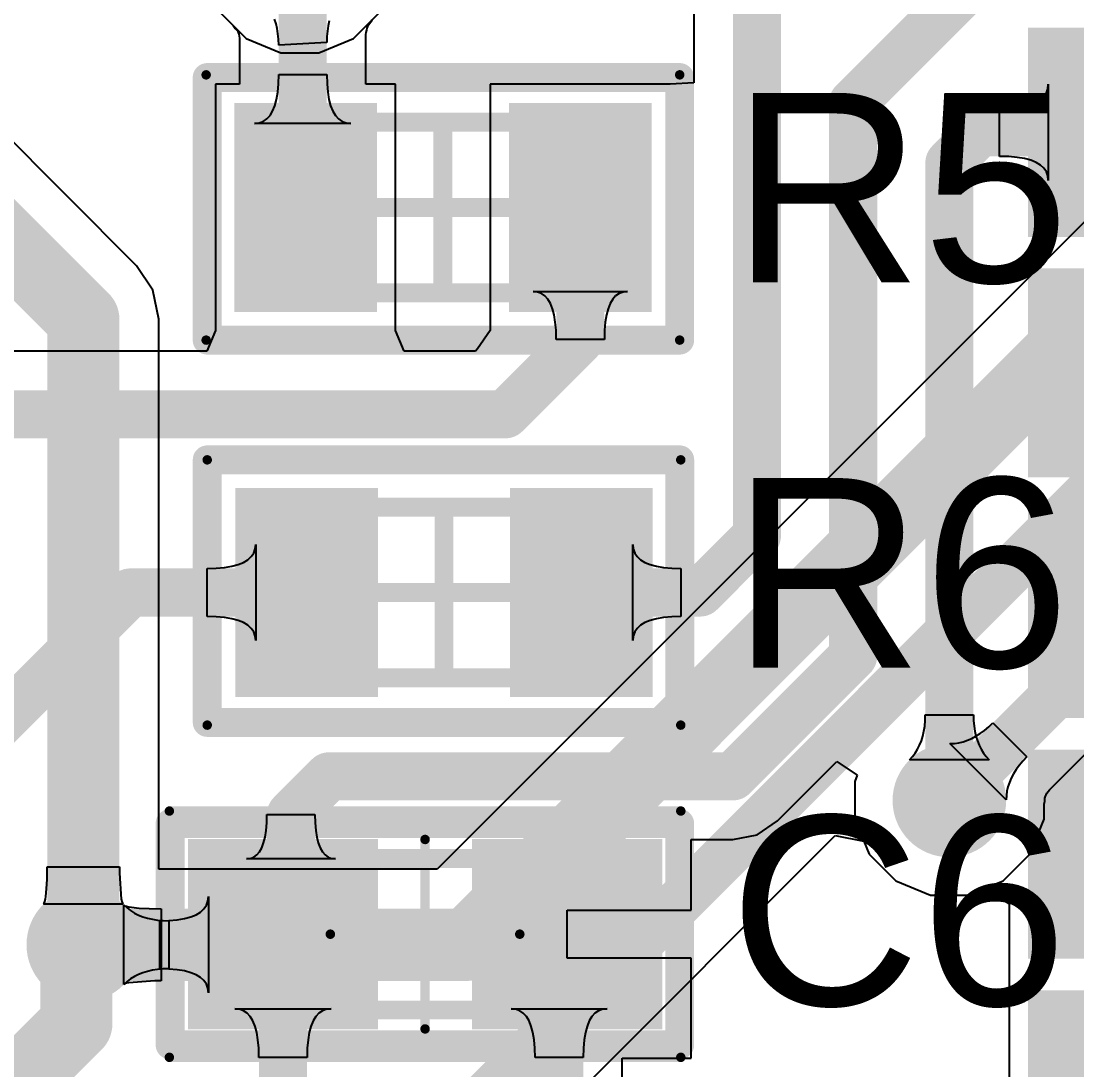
# Model space of a CAD drawing. Header units: inches. Extents: x 1.37 to 4.6, y 1.74 to 5.29.
# Drawn here: x 2.5721 to 2.7915, y 4.694 to 4.9119 of the extents above; entities that cross this region are included whole.
import ezdxf

# ---------------------------------------------------------------- set-up
doc = ezdxf.new("R2010")
doc.units = ezdxf.units.IN
doc.header["$MEASUREMENT"] = 0
for name, color, linetype in [('BottomLayer', 5, 'Continuous'), ('Mechanical13', 56, 'Continuous'), ('Mechanical15', 56, 'Continuous'), ('TopLayer', 1, 'Continuous'), ('TopOverlay', 2, 'Continuous'), ('TopPaste', 8, 'Continuous'), ('TopSolder', 216, 'Continuous'), ('ViaHoleLayer', 16, 'Continuous')]:
    doc.layers.add(name, color=color, linetype=linetype)
doc.styles.add('Arial', font='', dxfattribs={"height": 0.2})
doc.styles.get('Arial').set_extended_font_data('Arial')

# ---------------------------------------------------------------- blocks, each defined once
blk = doc.blocks.new('ESP32_WROOM_26')
at = {"layer": 'TopLayer'}
for points in [[(0.02953, 0.59134), (-0.02953, 0.59134), (-0.02953, 0.62677), (0.02953, 0.62677)], [(0.02953, 0.54134), (-0.02953, 0.54134), (-0.02953, 0.57677), (0.02953, 0.57677)], [(0.02953, 0.49134), (-0.02953, 0.49134), (-0.02953, 0.52677), (0.02953, 0.52677)], [(0.02953, 0.44134), (-0.02953, 0.44134), (-0.02953, 0.47677), (0.02953, 0.47677)], [(0.02953, 0.39134), (-0.02953, 0.39134), (-0.02953, 0.42677), (0.02953, 0.42677)]]:
    blk.add_hatch(color=1, dxfattribs=at).paths.add_polyline_path(points)
at = {"layer": 'TopPaste'}
for points in [[(0.02953, 0.59134), (-0.02953, 0.59134), (-0.02953, 0.62677), (0.02953, 0.62677)], [(0.02953, 0.54134), (-0.02953, 0.54134), (-0.02953, 0.57677), (0.02953, 0.57677)], [(0.02953, 0.49134), (-0.02953, 0.49134), (-0.02953, 0.52677), (0.02953, 0.52677)], [(0.02953, 0.44134), (-0.02953, 0.44134), (-0.02953, 0.47677), (0.02953, 0.47677)], [(0.02953, 0.39134), (-0.02953, 0.39134), (-0.02953, 0.42677), (0.02953, 0.42677)]]:
    blk.add_hatch(color=8, dxfattribs=at).paths.add_polyline_path(points)
at = {"layer": 'TopSolder'}
for points in [[(0.03353, 0.58734), (-0.03353, 0.58734), (-0.03353, 0.63077), (0.03353, 0.63077)], [(0.03353, 0.53734), (-0.03353, 0.53734), (-0.03353, 0.58077), (0.03353, 0.58077)], [(0.03353, 0.48734), (-0.03353, 0.48734), (-0.03353, 0.53077), (0.03353, 0.53077)], [(0.03353, 0.43734), (-0.03353, 0.43734), (-0.03353, 0.48077), (0.03353, 0.48077)], [(0.03353, 0.38734), (-0.03353, 0.38734), (-0.03353, 0.43077), (0.03353, 0.43077)]]:
    blk.add_hatch(color=216, dxfattribs=at).paths.add_polyline_path(points)
blk = doc.blocks.new('_________0603_112')
at = {"layer": 'TopLayer'}
for points in [[(-0.03937, -0.01772), (-0.03937, 0.01772), (-0.01772, 0.01772), (-0.01772, -0.01772)], [(0.01772, -0.01772), (0.01772, 0.01772), (0.03937, 0.01772), (0.03937, -0.01772)]]:
    blk.add_hatch(color=1, dxfattribs=at).paths.add_polyline_path(points)
at = {"layer": 'TopPaste'}
for points in [[(-0.03937, -0.01772), (-0.03937, 0.01772), (-0.01772, 0.01772), (-0.01772, -0.01772)], [(0.01772, -0.01772), (0.01772, 0.01772), (0.03937, 0.01772), (0.03937, -0.01772)]]:
    blk.add_hatch(color=8, dxfattribs=at).paths.add_polyline_path(points)
at = {"layer": 'TopSolder'}
for points in [[(-0.04337, -0.02172), (-0.04337, 0.02172), (-0.01372, 0.02172), (-0.01372, -0.02172)], [(0.01372, -0.02172), (0.01372, 0.02172), (0.04337, 0.02172), (0.04337, -0.02172)]]:
    blk.add_hatch(color=216, dxfattribs=at).paths.add_polyline_path(points)
at = {"layer": 'Mechanical13', "const_width": 0.00394}
for points in [[(-0.0315, 0.01772), (0.0315, 0.01772)], [(-0.0315, -0.01772), (-0.0315, 0.01772)], [(0.0315, -0.01772), (0.0315, 0.01772)], [(-0.0315, -0.01772), (0.0315, -0.01772)]]:
    blk.add_lwpolyline(points, dxfattribs=at)
at = {"layer": 'Mechanical13', "const_width": 0.00197}
for points in [[(-0.03248, 0.01772, 1), (-0.03051, 0.01772, 1)], [(-0.03248, 0.01772, 1), (-0.03051, 0.01772, 1)], [(0.03051, 0.01772, 1), (0.03248, 0.01772, 1)], [(0.03051, 0.01772, 1), (0.03248, 0.01772, 1)], [(-0.03248, -0.01772, 1), (-0.03051, -0.01772, 1)], [(-0.03248, -0.01772, 1), (-0.03051, -0.01772, 1)], [(0.03051, -0.01772, 1), (0.03248, -0.01772, 1)], [(0.03051, -0.01772, 1), (0.03248, -0.01772, 1)]]:
    blk.add_lwpolyline(points, format="xyb", close=True, dxfattribs=at)
at = {"layer": 'Mechanical15'}
for points, const_width in [([(-0.04921, 0.02756), (0.04921, 0.02756)], 0.00197), ([(-0.04921, -0.02756), (-0.04921, 0.02756)], 0.00197), ([(0.04921, -0.02756), (0.04921, 0.02756)], 0.00197), ([(0, -0.01772), (0, 0.01772)], 0.00394), ([(-0.01772, 0), (0.01772, 0)], 0.00394), ([(-0.04921, -0.02756), (0.04921, -0.02756)], 0.00197)]:
    blk.add_lwpolyline(points, dxfattribs=dict(at, const_width=const_width))
for points, const_width in [([(-0.0497, 0.02756, 1), (-0.04872, 0.02756, 1)], 0.000984), ([(-0.0497, 0.02756, 1), (-0.04872, 0.02756, 1)], 0.000984), ([(0.04872, 0.02756, 1), (0.0497, 0.02756, 1)], 0.000984), ([(0.04872, 0.02756, 1), (0.0497, 0.02756, 1)], 0.000984), ([(-0.00098, 0.01772, 1), (0.00098, 0.01772, 1)], 0.00197), ([(-0.0187, 0, 1), (-0.01673, 0, 1)], 0.00197), ([(0.01673, 0, 1), (0.0187, 0, 1)], 0.00197), ([(-0.00098, -0.01772, 1), (0.00098, -0.01772, 1)], 0.00197), ([(-0.0497, -0.02756, 1), (-0.04872, -0.02756, 1)], 0.000984), ([(-0.0497, -0.02756, 1), (-0.04872, -0.02756, 1)], 0.000984), ([(0.04872, -0.02756, 1), (0.0497, -0.02756, 1)], 0.000984), ([(0.04872, -0.02756, 1), (0.0497, -0.02756, 1)], 0.000984)]:
    blk.add_lwpolyline(points, format="xyb", close=True, dxfattribs=dict(at, const_width=const_width))
at = {"layer": 'TopOverlay', "const_width": 0.006}
for points in [[(-0.04921, 0.02756), (0.049, 0.02756)], [(-0.04921, -0.027), (-0.04921, 0.02756)], [(0.049, -0.027), (0.049, 0.02756)], [(-0.04921, -0.027), (0.049, -0.027)]]:
    blk.add_lwpolyline(points, dxfattribs=at)
at = {"layer": 'TopOverlay', "const_width": 0.003}
for points in [[(-0.05071, 0.02756, 1), (-0.04771, 0.02756, 1)], [(-0.05071, 0.02756, 1), (-0.04771, 0.02756, 1)], [(0.0475, 0.02756, 1), (0.0505, 0.02756, 1)], [(0.0475, 0.02756, 1), (0.0505, 0.02756, 1)], [(-0.05071, -0.027, 1), (-0.04771, -0.027, 1)], [(-0.05071, -0.027, 1), (-0.04771, -0.027, 1)], [(0.0475, -0.027, 1), (0.0505, -0.027, 1)], [(0.0475, -0.027, 1), (0.0505, -0.027, 1)]]:
    blk.add_lwpolyline(points, format="xyb", close=True, dxfattribs=at)
blk = doc.blocks.new('_________0603_113')
at = {"layer": 'TopLayer'}
for points in [[(-0.03937, -0.01772), (-0.03937, 0.01772), (-0.01772, 0.01772), (-0.01772, -0.01772)], [(0.01772, -0.01772), (0.01772, 0.01772), (0.03937, 0.01772), (0.03937, -0.01772)]]:
    blk.add_hatch(color=1, dxfattribs=at).paths.add_polyline_path(points)
at = {"layer": 'TopPaste'}
for points in [[(-0.03937, -0.01772), (-0.03937, 0.01772), (-0.01772, 0.01772), (-0.01772, -0.01772)], [(0.01772, -0.01772), (0.01772, 0.01772), (0.03937, 0.01772), (0.03937, -0.01772)]]:
    blk.add_hatch(color=8, dxfattribs=at).paths.add_polyline_path(points)
at = {"layer": 'TopSolder'}
for points in [[(-0.04337, -0.02172), (-0.04337, 0.02172), (-0.01372, 0.02172), (-0.01372, -0.02172)], [(0.01372, -0.02172), (0.01372, 0.02172), (0.04337, 0.02172), (0.04337, -0.02172)]]:
    blk.add_hatch(color=216, dxfattribs=at).paths.add_polyline_path(points)
at = {"layer": 'Mechanical13', "const_width": 0.00394}
for points in [[(0.0315, 0.01772), (-0.0315, 0.01772)], [(-0.0315, 0.01772), (-0.0315, -0.01772)], [(0.0315, 0.01772), (0.0315, -0.01772)], [(0.0315, -0.01772), (-0.0315, -0.01772)]]:
    blk.add_lwpolyline(points, dxfattribs=at)
at = {"layer": 'Mechanical13', "const_width": 0.00197}
for points in [[(-0.03248, 0.01772, 1), (-0.03051, 0.01772, 1)], [(-0.03248, 0.01772, 1), (-0.03051, 0.01772, 1)], [(0.03051, 0.01772, 1), (0.03248, 0.01772, 1)], [(0.03051, 0.01772, 1), (0.03248, 0.01772, 1)], [(-0.03248, -0.01772, 1), (-0.03051, -0.01772, 1)], [(-0.03248, -0.01772, 1), (-0.03051, -0.01772, 1)], [(0.03051, -0.01772, 1), (0.03248, -0.01772, 1)], [(0.03051, -0.01772, 1), (0.03248, -0.01772, 1)]]:
    blk.add_lwpolyline(points, format="xyb", close=True, dxfattribs=at)
at = {"layer": 'Mechanical15'}
for points, const_width in [([(0.04921, 0.02756), (-0.04921, 0.02756)], 0.00197), ([(-0.04921, 0.02756), (-0.04921, -0.02756)], 0.00197), ([(0.04921, 0.02756), (0.04921, -0.02756)], 0.00197), ([(0, 0.01772), (0, -0.01772)], 0.00394), ([(0.01772, 0), (-0.01772, 0)], 0.00394), ([(0.04921, -0.02756), (-0.04921, -0.02756)], 0.00197)]:
    blk.add_lwpolyline(points, dxfattribs=dict(at, const_width=const_width))
for points, const_width in [([(-0.0497, 0.02756, 1), (-0.04872, 0.02756, 1)], 0.000984), ([(-0.0497, 0.02756, 1), (-0.04872, 0.02756, 1)], 0.000984), ([(0.04872, 0.02756, 1), (0.0497, 0.02756, 1)], 0.000984), ([(0.04872, 0.02756, 1), (0.0497, 0.02756, 1)], 0.000984), ([(-0.00098, 0.01772, 1), (0.00098, 0.01772, 1)], 0.00197), ([(-0.0187, 0, 1), (-0.01673, 0, 1)], 0.00197), ([(0.01673, 0, 1), (0.0187, 0, 1)], 0.00197), ([(-0.00098, -0.01772, 1), (0.00098, -0.01772, 1)], 0.00197), ([(-0.0497, -0.02756, 1), (-0.04872, -0.02756, 1)], 0.000984), ([(-0.0497, -0.02756, 1), (-0.04872, -0.02756, 1)], 0.000984), ([(0.04872, -0.02756, 1), (0.0497, -0.02756, 1)], 0.000984), ([(0.04872, -0.02756, 1), (0.0497, -0.02756, 1)], 0.000984)]:
    blk.add_lwpolyline(points, format="xyb", close=True, dxfattribs=dict(at, const_width=const_width))
at = {"layer": 'TopOverlay', "const_width": 0.006}
for points in [[(0.049, 0.02756), (-0.04921, 0.02756)], [(-0.04921, 0.02756), (-0.04921, -0.027)], [(0.049, 0.02756), (0.049, -0.027)], [(0.049, -0.027), (-0.04921, -0.027)]]:
    blk.add_lwpolyline(points, dxfattribs=at)
at = {"layer": 'TopOverlay', "const_width": 0.003}
for points in [[(-0.05071, 0.02756, 1), (-0.04771, 0.02756, 1)], [(-0.05071, 0.02756, 1), (-0.04771, 0.02756, 1)], [(0.0475, 0.02756, 1), (0.0505, 0.02756, 1)], [(0.0475, 0.02756, 1), (0.0505, 0.02756, 1)], [(-0.05071, -0.027, 1), (-0.04771, -0.027, 1)], [(-0.05071, -0.027, 1), (-0.04771, -0.027, 1)], [(0.0475, -0.027, 1), (0.0505, -0.027, 1)], [(0.0475, -0.027, 1), (0.0505, -0.027, 1)]]:
    blk.add_lwpolyline(points, format="xyb", close=True, dxfattribs=at)
blk = doc.blocks.new('CAP_0603_182')
at = {"layer": 'TopLayer'}
for points in [[(-0.04728, 0.01875), (-0.01578, 0.01875), (-0.01578, -0.01275), (-0.04728, -0.01275)], [(0.01178, 0.01875), (0.04328, 0.01875), (0.04328, -0.01275), (0.01178, -0.01275)]]:
    blk.add_hatch(color=1, dxfattribs=at).paths.add_polyline_path(points)
at = {"layer": 'TopPaste'}
for points in [[(-0.04728, 0.01875), (-0.01578, 0.01875), (-0.01578, -0.01275), (-0.04728, -0.01275)], [(0.01178, 0.01875), (0.04328, 0.01875), (0.04328, -0.01275), (0.01178, -0.01275)]]:
    blk.add_hatch(color=8, dxfattribs=at).paths.add_polyline_path(points)
at = {"layer": 'TopSolder'}
for points in [[(-0.05128, 0.02275), (-0.01178, 0.02275), (-0.01178, -0.01675), (-0.05128, -0.01675)], [(0.00778, 0.02275), (0.04728, 0.02275), (0.04728, -0.01675), (0.00778, -0.01675)]]:
    blk.add_hatch(color=216, dxfattribs=at).paths.add_polyline_path(points)
at = {"layer": 'Mechanical13', "const_width": 0.00394}
for points in [[(-0.0335, 0.01875), (-0.0335, -0.01275)], [(0.0295, 0.01875), (-0.0335, 0.01875)], [(0.0295, 0.01875), (0.0295, -0.01275)], [(0.0295, -0.01275), (-0.0335, -0.01275)]]:
    blk.add_lwpolyline(points, dxfattribs=at)
at = {"layer": 'Mechanical13', "const_width": 0.00197}
for points in [[(-0.03448, 0.01875, 1), (-0.03251, 0.01875, 1)], [(-0.03448, 0.01875, 1), (-0.03251, 0.01875, 1)], [(0.02851, 0.01875, 1), (0.03048, 0.01875, 1)], [(0.02851, 0.01875, 1), (0.03048, 0.01875, 1)], [(-0.03448, -0.01275, 1), (-0.03251, -0.01275, 1)], [(-0.03448, -0.01275, 1), (-0.03251, -0.01275, 1)], [(0.02851, -0.01275, 1), (0.03048, -0.01275, 1)], [(0.02851, -0.01275, 1), (0.03048, -0.01275, 1)]]:
    blk.add_lwpolyline(points, format="xyb", close=True, dxfattribs=at)
at = {"layer": 'Mechanical15', "const_width": 0.00197}
for points in [[(-0.05515, 0.02859), (-0.05515, -0.02259)], [(0.05115, 0.02859), (-0.05515, 0.02859)], [(0.05115, 0.02859), (0.05115, -0.02259)], [(-0.002, 0.02269), (-0.002, -0.01668)], [(0.01768, 0.003), (-0.02168, 0.003)], [(0.05115, -0.02259), (-0.05515, -0.02259)]]:
    blk.add_lwpolyline(points, dxfattribs=at)
at = {"layer": 'Mechanical15', "const_width": 0.000984}
for points in [[(-0.05564, 0.02859, 1), (-0.05466, 0.02859, 1)], [(-0.05564, 0.02859, 1), (-0.05466, 0.02859, 1)], [(0.05066, 0.02859, 1), (0.05164, 0.02859, 1)], [(0.05066, 0.02859, 1), (0.05164, 0.02859, 1)], [(-0.00249, 0.02269, 1), (-0.00151, 0.02269, 1)], [(-0.02218, 0.003, 1), (-0.02119, 0.003, 1)], [(0.01719, 0.003, 1), (0.01818, 0.003, 1)], [(-0.00249, -0.01668, 1), (-0.00151, -0.01668, 1)], [(-0.05564, -0.02259, 1), (-0.05466, -0.02259, 1)], [(-0.05564, -0.02259, 1), (-0.05466, -0.02259, 1)], [(0.05066, -0.02259, 1), (0.05164, -0.02259, 1)], [(0.05066, -0.02259, 1), (0.05164, -0.02259, 1)]]:
    blk.add_lwpolyline(points, format="xyb", close=True, dxfattribs=at)
at = {"layer": 'TopOverlay', "const_width": 0.006}
for points in [[(-0.05492, 0.026), (-0.05492, -0.02)], [(-0.048, 0.026), (-0.05492, 0.026)], [(0.051, 0.026), (-0.048, 0.026)], [(0.051, 0.026), (0.051, -0.02)], [(0.051, -0.02), (-0.05492, -0.02)]]:
    blk.add_lwpolyline(points, dxfattribs=at)
at = {"layer": 'TopOverlay', "const_width": 0.003}
for points in [[(-0.05642, 0.026, 1), (-0.05342, 0.026, 1)], [(-0.05642, 0.026, 1), (-0.05342, 0.026, 1)], [(-0.0495, 0.026, 1), (-0.0465, 0.026, 1)], [(-0.0495, 0.026, 1), (-0.0465, 0.026, 1)], [(0.0495, 0.026, 1), (0.0525, 0.026, 1)], [(0.0495, 0.026, 1), (0.0525, 0.026, 1)], [(-0.05642, -0.02, 1), (-0.05342, -0.02, 1)], [(-0.05642, -0.02, 1), (-0.05342, -0.02, 1)], [(0.0495, -0.02, 1), (0.0525, -0.02, 1)], [(0.0495, -0.02, 1), (0.0525, -0.02, 1)]]:
    blk.add_lwpolyline(points, format="xyb", close=True, dxfattribs=at)

msp = doc.modelspace()

# ---------------------------------------------------------------- hatches: boundary and pattern name
at = {"layer": 'BottomLayer'}
h = msp.add_hatch(color=5, dxfattribs=at)
edge = h.paths.add_edge_path()
edge.add_arc((2.765, 4.75), 0.01181, 0, 360)
h = msp.add_hatch(color=5, dxfattribs=at)
edge = h.paths.add_edge_path()
edge.add_arc((2.585, 4.72), 0.01181, 0, 360)
at = {"layer": 'TopLayer'}
h = msp.add_hatch(color=1, dxfattribs=at)
edge = h.paths.add_edge_path()
edge.add_arc((2.765, 4.75), 0.01181, 0, 360)
h = msp.add_hatch(color=1, dxfattribs=at)
edge = h.paths.add_edge_path()
edge.add_arc((2.585, 4.72), 0.01181, 0, 360)
at = {"layer": 'ViaHoleLayer'}
h = msp.add_hatch(color=16, dxfattribs=at)
edge = h.paths.add_edge_path()
edge.add_arc((2.765, 4.75), 0.00591, 0, 360)
h = msp.add_hatch(color=16, dxfattribs=at)
edge = h.paths.add_edge_path()
edge.add_arc((2.585, 4.72), 0.00591, 0, 360)

# ---------------------------------------------------------------- linework, layer by layer
at = {"layer": 'BottomLayer'}
for p, q in [((2.59608, 4.86108), (2.48608, 4.97108)), ((2.85665, 4.93382), (2.65851, 4.73568)), ((2.61331, 4.91385), (2.61885, 4.90831)), ((2.64115, 4.90831), (2.64669, 4.91385)), ((2.78578, 4.75222), (2.94544, 4.91187)), ((2.61885, 4.90831), (2.62608, 4.90531)), ((2.63392, 4.90531), (2.64115, 4.90831)), ((2.62608, 4.90531), (2.63392, 4.90531)), ((2.59948, 4.856), (2.59608, 4.86108)), ((2.60068, 4.85), (2.59948, 4.856)), ((2.60068, 4.73568), (2.60068, 4.85)), ((2.77317, 4.76529), (2.77404, 4.76611)), ((2.77404, 4.76611), (2.78111, 4.75904)), ((2.77053, 4.76334), (2.77141, 4.7639)), ((2.77141, 4.7639), (2.77229, 4.76455)), ((2.77229, 4.76455), (2.77317, 4.76529)), ((2.76512, 4.76181), (2.76603, 4.76185)), ((2.77681, 4.75012), (2.76512, 4.76181)), ((2.76603, 4.76185), (2.76694, 4.76197)), ((2.76694, 4.76197), (2.76784, 4.76218)), ((2.76784, 4.76218), (2.76874, 4.76248)), ((2.76874, 4.76248), (2.76964, 4.76286)), ((2.76964, 4.76286), (2.77053, 4.76334)), ((2.77955, 4.75729), (2.7789, 4.75641)), ((2.78029, 4.75817), (2.77955, 4.75729)), ((2.78111, 4.75904), (2.78029, 4.75817)), ((2.77834, 4.75553), (2.77786, 4.75464)), ((2.7789, 4.75641), (2.77834, 4.75553)), ((2.77718, 4.75284), (2.77697, 4.75194)), ((2.77748, 4.75374), (2.77718, 4.75284)), ((2.77786, 4.75464), (2.77748, 4.75374)), ((2.77685, 4.75103), (2.77681, 4.75012)), ((2.77697, 4.75194), (2.77685, 4.75103)), ((2.78487, 4.75049), (2.78491, 4.75066)), ((2.78491, 4.75066), (2.78499, 4.75088)), ((2.78499, 4.75088), (2.7851, 4.75115)), ((2.7851, 4.75115), (2.78528, 4.75148)), ((2.78528, 4.75148), (2.78553, 4.75187)), ((2.78553, 4.75187), (2.78578, 4.75222)), ((2.78469, 4.74919), (2.78483, 4.74981)), ((2.78469, 4.74608), (2.78469, 4.74919)), ((2.78483, 4.74981), (2.78485, 4.75034)), ((2.78485, 4.75034), (2.78487, 4.75049)), ((2.78169, 4.73885), (2.78469, 4.74608)), ((2.63818, 4.63962), (2.74129, 4.74273)), ((2.74129, 4.74273), (2.74719, 4.74156)), ((2.74719, 4.74156), (2.74831, 4.73885)), ((2.74831, 4.73885), (2.75385, 4.73331)), ((2.77615, 4.73331), (2.78169, 4.73885)), ((2.57747, 4.73365), (2.5775, 4.73621)), ((2.5775, 4.73621), (2.5925, 4.73621)), ((2.5925, 4.73621), (2.59251, 4.73487)), ((2.65851, 4.73568), (2.60068, 4.73568)), ((2.57738, 4.7316), (2.57747, 4.73365)), ((2.59251, 4.73487), (2.59288, 4.72945)), ((2.75385, 4.73331), (2.76108, 4.73032)), ((2.76892, 4.73032), (2.77615, 4.73331)), ((2.57722, 4.73004), (2.57738, 4.7316)), ((2.57688, 4.72865), (2.57701, 4.72899)), ((2.57701, 4.72899), (2.57712, 4.72945)), ((2.57712, 4.72945), (2.57722, 4.73004)), ((2.59288, 4.72945), (2.59299, 4.72899)), ((2.59299, 4.72899), (2.59312, 4.72865)), ((2.76108, 4.73032), (2.76892, 4.73032)), ((2.57673, 4.72843), (2.57688, 4.72865)), ((2.59327, 4.72843), (2.57673, 4.72843)), ((2.59312, 4.72865), (2.59327, 4.72843)), ((2.59343, 4.71173), (2.59343, 4.72827)), ((2.59343, 4.72827), (2.59365, 4.72812)), ((2.59365, 4.72812), (2.59399, 4.72799)), ((2.59399, 4.72799), (2.59445, 4.72788)), ((2.59445, 4.72788), (2.59504, 4.72778)), ((2.59504, 4.72778), (2.5966, 4.72762)), ((2.5966, 4.72762), (2.59865, 4.72753)), ((2.59865, 4.72753), (2.60121, 4.7275)), ((2.60121, 4.7275), (2.60121, 4.7125)), ((2.59365, 4.71188), (2.59343, 4.71173)), ((2.59399, 4.71201), (2.59365, 4.71188)), ((2.59445, 4.71212), (2.59399, 4.71201)), ((2.59987, 4.71249), (2.59445, 4.71212)), ((2.60121, 4.7125), (2.59987, 4.71249))]:
    msp.add_line(p, q, dxfattribs=at)
for points, const_width in [([(2.665, 4.72), (2.93, 4.985)], 0.015), ([(2.475, 4.96), (2.585, 4.85)], 0.015), ([(2.58337, 4.60337), (2.935, 4.955)], 0.01), ([(2.765, 4.75), (2.94, 4.925)], 0.01), ([(2.585, 4.72), (2.585, 4.85)], 0.015), ([(2.58354, 4.71854), (2.585, 4.72)], 0.015), ([(2.585, 4.72), (2.665, 4.72)], 0.015), ([(2.58354, 4.70354), (2.58354, 4.71854)], 0.015), ([(2.52537, 4.64537), (2.58354, 4.70354)], 0.015)]:
    msp.add_lwpolyline(points, dxfattribs=dict(at, const_width=const_width))
for points, const_width in [([(2.58125, 4.85, 1), (2.58875, 4.85, 1)], 0.0075), ([(2.58125, 4.85, 1), (2.58875, 4.85, 1)], 0.0075), ([(2.7625, 4.75, 1), (2.7675, 4.75, 1)], 0.005), ([(2.58125, 4.72, 1), (2.58875, 4.72, 1)], 0.0075), ([(2.58125, 4.72, 1), (2.58875, 4.72, 1)], 0.0075), ([(2.58125, 4.72, 1), (2.58875, 4.72, 1)], 0.0075), ([(2.66125, 4.72, 1), (2.66875, 4.72, 1)], 0.0075), ([(2.66125, 4.72, 1), (2.66875, 4.72, 1)], 0.0075), ([(2.57979, 4.71854, 1), (2.58729, 4.71854, 1)], 0.0075), ([(2.57979, 4.71854, 1), (2.58729, 4.71854, 1)], 0.0075), ([(2.57979, 4.70354, 1), (2.58729, 4.70354, 1)], 0.0075), ([(2.57979, 4.70354, 1), (2.58729, 4.70354, 1)], 0.0075)]:
    msp.add_lwpolyline(points, format="xyb", close=True, dxfattribs=dict(at, const_width=const_width))
at = {"layer": 'TopLayer'}
for p, q in [((2.71187, 4.96443), (2.71187, 4.89907)), ((2.61331, 4.91385), (2.61615, 4.91101)), ((2.61615, 4.91101), (2.61655, 4.91042)), ((2.62505, 4.91139), (2.62474, 4.91234)), ((2.62529, 4.91037), (2.62505, 4.91139)), ((2.63588, 4.91094), (2.63572, 4.90986)), ((2.63609, 4.91198), (2.63588, 4.91094)), ((2.64413, 4.91079), (2.64425, 4.91105)), ((2.64425, 4.91105), (2.64437, 4.91125)), ((2.64437, 4.91125), (2.64448, 4.91141)), ((2.64448, 4.91141), (2.64483, 4.91183)), ((2.64483, 4.91183), (2.64503, 4.91219)), ((2.61655, 4.91042), (2.61691, 4.91007)), ((2.61691, 4.91007), (2.61697, 4.91)), ((2.61697, 4.91), (2.61704, 4.9099)), ((2.61704, 4.9099), (2.61712, 4.90975)), ((2.61712, 4.90975), (2.61721, 4.90953)), ((2.61721, 4.90953), (2.61731, 4.90922)), ((2.61731, 4.90922), (2.61741, 4.90881)), ((2.61741, 4.90881), (2.61747, 4.90841)), ((2.62546, 4.90929), (2.62529, 4.91037)), ((2.62557, 4.90815), (2.62546, 4.90929)), ((2.63563, 4.90871), (2.6356, 4.90751)), ((2.63572, 4.90986), (2.63563, 4.90871)), ((2.64373, 4.90911), (2.64379, 4.90956)), ((2.64373, 4.89879), (2.64373, 4.90911)), ((2.64379, 4.90956), (2.64389, 4.91005)), ((2.64389, 4.91005), (2.64401, 4.91046)), ((2.64401, 4.91046), (2.64413, 4.91079)), ((2.61747, 4.90841), (2.61747, 4.89879)), ((2.6256, 4.90695), (2.62557, 4.90815)), ((2.6356, 4.90751), (2.6256, 4.90695)), ((2.62555, 4.89888), (2.6256, 4.9008)), ((2.6256, 4.9008), (2.6356, 4.9008)), ((2.6356, 4.9008), (2.63565, 4.89888)), ((2.61747, 4.89879), (2.6125, 4.89879)), ((2.6125, 4.89879), (2.6125, 4.84836)), ((2.6254, 4.89716), (2.62555, 4.89888)), ((2.63565, 4.89888), (2.6358, 4.89716)), ((2.6499, 4.89879), (2.64373, 4.89879)), ((2.6499, 4.84836), (2.6499, 4.89879)), ((2.70699, 4.89879), (2.66959, 4.89879)), ((2.66959, 4.89879), (2.66959, 4.84761)), ((2.71187, 4.89907), (2.70699, 4.89879)), ((2.70699, 4.89879), (2.70699, 4.89879)), ((2.78515, 4.89702), (2.78545, 4.89787)), ((2.78545, 4.89787), (2.78556, 4.89882)), ((2.78556, 4.89882), (2.78556, 4.87882)), ((2.6248, 4.89432), (2.62515, 4.89564)), ((2.62515, 4.89564), (2.6254, 4.89716)), ((2.6358, 4.89716), (2.63605, 4.89564)), ((2.63605, 4.89564), (2.6364, 4.89432)), ((2.78302, 4.89507), (2.78394, 4.89562)), ((2.78394, 4.89562), (2.78464, 4.89627)), ((2.78464, 4.89627), (2.78515, 4.89702)), ((2.62435, 4.89321), (2.6248, 4.89432)), ((2.6364, 4.89432), (2.63685, 4.89321)), ((2.77543, 4.89382), (2.77736, 4.89387)), ((2.77543, 4.88382), (2.77543, 4.89382)), ((2.77736, 4.89387), (2.77908, 4.89402)), ((2.77908, 4.89402), (2.7806, 4.89427)), ((2.7806, 4.89427), (2.78191, 4.89462)), ((2.78191, 4.89462), (2.78302, 4.89507)), ((2.62155, 4.89078), (2.6224, 4.89109)), ((2.6224, 4.89109), (2.62315, 4.89159)), ((2.62315, 4.89159), (2.6238, 4.8923)), ((2.6238, 4.8923), (2.62435, 4.89321)), ((2.63685, 4.89321), (2.6374, 4.8923)), ((2.6374, 4.8923), (2.63805, 4.89159)), ((2.63805, 4.89159), (2.6388, 4.89109)), ((2.6388, 4.89109), (2.63965, 4.89078)), ((2.6206, 4.89068), (2.62155, 4.89078)), ((2.6406, 4.89068), (2.6206, 4.89068)), ((2.63965, 4.89078), (2.6406, 4.89068)), ((2.77736, 4.88377), (2.77543, 4.88382)), ((2.77908, 4.88362), (2.77736, 4.88377)), ((2.7806, 4.88337), (2.77908, 4.88362)), ((2.78191, 4.88302), (2.7806, 4.88337)), ((2.78302, 4.88257), (2.78191, 4.88302)), ((2.78394, 4.88202), (2.78302, 4.88257)), ((2.78464, 4.88137), (2.78394, 4.88202)), ((2.78515, 4.88062), (2.78464, 4.88137)), ((2.78545, 4.87977), (2.78515, 4.88062)), ((2.78556, 4.87882), (2.78545, 4.87977)), ((2.67939, 4.85563), (2.67848, 4.85573)), ((2.67848, 4.85573), (2.69809, 4.85573)), ((2.68021, 4.85533), (2.67939, 4.85563)), ((2.68093, 4.85483), (2.68021, 4.85533)), ((2.68156, 4.85414), (2.68093, 4.85483)), ((2.68208, 4.85325), (2.68156, 4.85414)), ((2.69502, 4.85414), (2.69449, 4.85325)), ((2.69564, 4.85483), (2.69502, 4.85414)), ((2.69636, 4.85533), (2.69564, 4.85483)), ((2.69718, 4.85563), (2.69636, 4.85533)), ((2.69809, 4.85573), (2.69718, 4.85563)), ((2.68252, 4.85215), (2.68208, 4.85325)), ((2.68285, 4.85086), (2.68252, 4.85215)), ((2.69405, 4.85215), (2.69372, 4.85086)), ((2.69449, 4.85325), (2.69405, 4.85215)), ((2.68309, 4.84938), (2.68285, 4.85086)), ((2.68324, 4.84769), (2.68309, 4.84938)), ((2.69348, 4.84938), (2.69333, 4.84769)), ((2.69372, 4.85086), (2.69348, 4.84938)), ((2.6125, 4.84761), (2.6107, 4.84336)), ((2.6125, 4.84836), (2.6125, 4.84761)), ((2.6499, 4.84761), (2.6499, 4.84836)), ((2.6517, 4.84336), (2.6499, 4.84761)), ((2.66959, 4.84761), (2.66689, 4.84385)), ((2.66959, 4.84761), (2.66959, 4.84761)), ((2.66959, 4.84761), (2.66959, 4.84761)), ((2.68329, 4.8458), (2.68324, 4.84769)), ((2.69333, 4.84769), (2.69329, 4.8458)), ((2.69329, 4.8458), (2.68329, 4.8458)), ((2.6107, 4.84336), (2.54272, 4.84336)), ((2.6665, 4.84336), (2.6517, 4.84336)), ((2.66689, 4.84385), (2.6665, 4.84336)), ((2.61991, 4.80065), (2.62042, 4.8014)), ((2.62042, 4.8014), (2.62072, 4.80225)), ((2.62072, 4.80225), (2.62083, 4.8032)), ((2.62083, 4.8032), (2.62083, 4.7832)), ((2.69921, 4.7832), (2.69921, 4.8032)), ((2.69921, 4.8032), (2.69931, 4.80225)), ((2.69931, 4.80225), (2.69961, 4.8014)), ((2.69961, 4.8014), (2.70011, 4.80065)), ((2.61587, 4.79865), (2.61718, 4.799)), ((2.61718, 4.799), (2.6183, 4.79945)), ((2.6183, 4.79945), (2.61921, 4.8)), ((2.61921, 4.8), (2.61991, 4.80065)), ((2.70011, 4.80065), (2.70081, 4.8)), ((2.70081, 4.8), (2.70171, 4.79945)), ((2.70171, 4.79945), (2.70281, 4.799)), ((2.70281, 4.799), (2.70411, 4.79865)), ((2.61071, 4.7982), (2.61263, 4.79825)), ((2.61071, 4.7882), (2.61071, 4.7982)), ((2.61263, 4.79825), (2.61435, 4.7984)), ((2.61435, 4.7984), (2.61587, 4.79865)), ((2.70411, 4.79865), (2.70561, 4.7984)), ((2.70561, 4.7984), (2.70731, 4.79825)), ((2.70731, 4.79825), (2.70921, 4.7982)), ((2.70921, 4.7982), (2.70921, 4.7882)), ((2.61263, 4.78815), (2.61071, 4.7882)), ((2.61435, 4.788), (2.61263, 4.78815)), ((2.61587, 4.78775), (2.61435, 4.788)), ((2.70561, 4.788), (2.70411, 4.78775)), ((2.70731, 4.78815), (2.70561, 4.788)), ((2.70921, 4.7882), (2.70731, 4.78815)), ((2.61718, 4.7874), (2.61587, 4.78775)), ((2.6183, 4.78695), (2.61718, 4.7874)), ((2.61921, 4.7864), (2.6183, 4.78695)), ((2.61991, 4.78575), (2.61921, 4.7864)), ((2.62042, 4.785), (2.61991, 4.78575)), ((2.70011, 4.78575), (2.69961, 4.785)), ((2.70081, 4.7864), (2.70011, 4.78575)), ((2.70171, 4.78695), (2.70081, 4.7864)), ((2.70281, 4.7874), (2.70171, 4.78695)), ((2.70411, 4.78775), (2.70281, 4.7874)), ((2.62072, 4.78415), (2.62042, 4.785)), ((2.62083, 4.7832), (2.62072, 4.78415)), ((2.69931, 4.78415), (2.69921, 4.7832)), ((2.69961, 4.785), (2.69931, 4.78415)), ((2.75987, 4.76545), (2.75997, 4.76659)), ((2.75997, 4.76659), (2.76, 4.76779)), ((2.76, 4.76779), (2.77, 4.76779)), ((2.77, 4.76779), (2.77003, 4.76659)), ((2.77003, 4.76659), (2.77013, 4.76545)), ((2.75948, 4.76334), (2.75971, 4.76436)), ((2.75971, 4.76436), (2.75987, 4.76545)), ((2.77013, 4.76545), (2.77029, 4.76436)), ((2.77029, 4.76436), (2.77052, 4.76334)), ((2.75882, 4.76147), (2.75918, 4.76237)), ((2.75918, 4.76237), (2.75948, 4.76334)), ((2.77052, 4.76334), (2.77082, 4.76237)), ((2.77082, 4.76237), (2.77118, 4.76147)), ((2.75735, 4.7591), (2.75791, 4.75983)), ((2.75791, 4.75983), (2.7584, 4.76062)), ((2.7584, 4.76062), (2.75882, 4.76147)), ((2.77118, 4.76147), (2.7716, 4.76062)), ((2.7716, 4.76062), (2.77209, 4.75983)), ((2.77209, 4.75983), (2.77265, 4.7591)), ((2.72928, 4.74572), (2.74162, 4.75805)), ((2.74162, 4.75805), (2.74586, 4.75522)), ((2.75673, 4.75843), (2.75735, 4.7591)), ((2.77327, 4.75843), (2.75673, 4.75843)), ((2.77265, 4.7591), (2.77327, 4.75843)), ((2.74586, 4.75522), (2.74532, 4.75392)), ((2.74532, 4.75392), (2.74532, 4.74608)), ((2.62311, 4.74533), (2.62315, 4.74709)), ((2.62315, 4.74709), (2.63315, 4.74709)), ((2.63315, 4.74709), (2.6332, 4.74533)), ((2.62298, 4.74376), (2.62311, 4.74533)), ((2.6332, 4.74533), (2.63332, 4.74376)), ((2.72502, 4.74287), (2.72928, 4.74572)), ((2.74532, 4.74608), (2.74831, 4.73885)), ((2.62247, 4.74117), (2.62277, 4.74237)), ((2.62277, 4.74237), (2.62298, 4.74376)), ((2.63332, 4.74376), (2.63354, 4.74237)), ((2.63354, 4.74237), (2.63384, 4.74117)), ((2.71131, 4.7272), (2.71131, 4.74187)), ((2.71131, 4.74187), (2.72, 4.74187)), ((2.72, 4.74187), (2.72502, 4.74287)), ((2.62162, 4.73931), (2.62209, 4.74015)), ((2.62209, 4.74015), (2.62247, 4.74117)), ((2.63384, 4.74117), (2.63422, 4.74015)), ((2.63422, 4.74015), (2.63469, 4.73931)), ((2.61889, 4.73783), (2.6197, 4.73792)), ((2.63742, 4.73783), (2.61889, 4.73783)), ((2.6197, 4.73792), (2.62043, 4.7382)), ((2.62043, 4.7382), (2.62107, 4.73867)), ((2.62107, 4.73867), (2.62162, 4.73931)), ((2.63469, 4.73931), (2.63524, 4.73867)), ((2.63524, 4.73867), (2.63588, 4.7382)), ((2.63588, 4.7382), (2.63661, 4.73792)), ((2.63661, 4.73792), (2.63742, 4.73783)), ((2.74831, 4.73885), (2.75385, 4.73331)), ((2.75385, 4.73331), (2.76108, 4.73032)), ((2.76892, 4.73032), (2.77244, 4.73178)), ((2.77244, 4.73178), (2.77744, 4.72843)), ((2.61059, 4.7282), (2.61089, 4.72905)), ((2.61089, 4.72905), (2.611, 4.73)), ((2.611, 4.73), (2.611, 4.71)), ((2.76108, 4.73032), (2.76892, 4.73032)), ((2.59343, 4.71173), (2.59343, 4.72827)), ((2.59343, 4.72827), (2.5941, 4.72765)), ((2.5941, 4.72765), (2.59483, 4.72709)), ((2.59483, 4.72709), (2.59562, 4.7266)), ((2.59562, 4.7266), (2.59647, 4.72618)), ((2.60847, 4.72625), (2.60938, 4.7268)), ((2.60938, 4.7268), (2.61008, 4.72745)), ((2.61008, 4.72745), (2.61059, 4.7282)), ((2.68556, 4.7172), (2.68556, 4.7272)), ((2.68556, 4.7272), (2.71131, 4.7272)), ((2.77744, 4.72843), (2.77744, 4.71323)), ((2.59647, 4.72618), (2.59737, 4.72582)), ((2.59737, 4.72582), (2.59834, 4.72552)), ((2.59834, 4.72552), (2.59936, 4.72529)), ((2.59936, 4.72529), (2.60045, 4.72513)), ((2.60045, 4.72513), (2.60159, 4.72503)), ((2.60088, 4.725), (2.6028, 4.72505)), ((2.60088, 4.715), (2.60088, 4.725)), ((2.60159, 4.72503), (2.60279, 4.725)), ((2.60279, 4.725), (2.60279, 4.715)), ((2.6028, 4.72505), (2.60452, 4.7252)), ((2.60452, 4.7252), (2.60604, 4.72545)), ((2.60604, 4.72545), (2.60735, 4.7258)), ((2.60735, 4.7258), (2.60847, 4.72625)), ((2.71131, 4.7172), (2.68556, 4.7172)), ((2.71131, 4.69646), (2.71131, 4.7172)), ((2.59562, 4.7134), (2.59483, 4.71291)), ((2.59647, 4.71382), (2.59562, 4.7134)), ((2.59737, 4.71418), (2.59647, 4.71382)), ((2.59834, 4.71448), (2.59737, 4.71418)), ((2.59936, 4.71471), (2.59834, 4.71448)), ((2.60045, 4.71487), (2.59936, 4.71471)), ((2.60159, 4.71497), (2.60045, 4.71487)), ((2.6028, 4.71495), (2.60088, 4.715)), ((2.60279, 4.715), (2.60159, 4.71497)), ((2.60452, 4.7148), (2.6028, 4.71495)), ((2.60604, 4.71455), (2.60452, 4.7148)), ((2.60735, 4.7142), (2.60604, 4.71455)), ((2.60847, 4.71375), (2.60735, 4.7142)), ((2.60938, 4.7132), (2.60847, 4.71375)), ((2.5941, 4.71235), (2.59343, 4.71173)), ((2.59483, 4.71291), (2.5941, 4.71235)), ((2.61008, 4.71255), (2.60938, 4.7132)), ((2.61059, 4.7118), (2.61008, 4.71255)), ((2.61089, 4.71095), (2.61059, 4.7118)), ((2.77744, 4.71323), (2.77744, 4.66323)), ((2.611, 4.71), (2.61089, 4.71095)), ((2.61745, 4.70659), (2.6165, 4.7067)), ((2.6165, 4.7067), (2.6365, 4.7067)), ((2.6183, 4.70629), (2.61745, 4.70659)), ((2.61905, 4.70579), (2.6183, 4.70629)), ((2.6197, 4.70508), (2.61905, 4.70579)), ((2.62025, 4.70417), (2.6197, 4.70508)), ((2.6333, 4.70508), (2.63275, 4.70417)), ((2.63395, 4.70579), (2.6333, 4.70508)), ((2.6347, 4.70629), (2.63395, 4.70579)), ((2.63555, 4.70659), (2.6347, 4.70629)), ((2.6365, 4.7067), (2.63555, 4.70659)), ((2.67484, 4.70659), (2.67389, 4.7067)), ((2.67389, 4.7067), (2.69389, 4.7067)), ((2.67569, 4.70629), (2.67484, 4.70659)), ((2.67644, 4.70579), (2.67569, 4.70629)), ((2.67709, 4.70508), (2.67644, 4.70579)), ((2.67764, 4.70417), (2.67709, 4.70508)), ((2.69069, 4.70508), (2.69014, 4.70417)), ((2.69134, 4.70579), (2.69069, 4.70508)), ((2.69209, 4.70629), (2.69134, 4.70579)), ((2.69294, 4.70659), (2.69209, 4.70629)), ((2.69389, 4.7067), (2.69294, 4.70659)), ((2.6207, 4.70305), (2.62025, 4.70417)), ((2.62105, 4.70174), (2.6207, 4.70305)), ((2.6323, 4.70305), (2.63195, 4.70174)), ((2.63275, 4.70417), (2.6323, 4.70305)), ((2.67809, 4.70305), (2.67764, 4.70417)), ((2.67844, 4.70174), (2.67809, 4.70305)), ((2.68969, 4.70305), (2.68934, 4.70174)), ((2.69014, 4.70417), (2.68969, 4.70305)), ((2.6213, 4.70022), (2.62105, 4.70174)), ((2.62145, 4.6985), (2.6213, 4.70022)), ((2.6317, 4.70022), (2.63155, 4.6985)), ((2.63195, 4.70174), (2.6317, 4.70022)), ((2.67869, 4.70022), (2.67844, 4.70174)), ((2.67884, 4.6985), (2.67869, 4.70022)), ((2.68909, 4.70022), (2.68894, 4.6985)), ((2.68934, 4.70174), (2.68909, 4.70022)), ((2.6215, 4.69658), (2.62145, 4.6985)), ((2.63155, 4.6985), (2.6315, 4.69658)), ((2.67889, 4.69658), (2.67884, 4.6985)), ((2.68894, 4.6985), (2.68889, 4.69658)), ((2.6315, 4.69658), (2.6215, 4.69658)), ((2.68889, 4.69658), (2.67889, 4.69658)), ((2.69702, 4.69095), (2.69702, 4.69646)), ((2.69702, 4.69646), (2.71131, 4.69646))]:
    msp.add_line(p, q, dxfattribs=at)
at = {"layer": 'TopLayer', "const_width": 0.01}
for points in [[(2.725, 4.805), (2.725, 4.96443)], [(2.745, 4.895), (2.785, 4.935)], [(2.6306, 4.8738), (2.6306, 4.9244)], [(2.745, 4.78), (2.745, 4.895)], [(2.765, 4.88246), (2.77136, 4.88882)], [(2.77136, 4.88882), (2.81484, 4.88882)], [(2.765, 4.75), (2.765, 4.88246)], [(2.6306, 4.8738), (2.6312, 4.8732)], [(2.68829, 4.8458), (2.68829, 4.8732)], [(2.67272, 4.83023), (2.68829, 4.8458)], [(2.54272, 4.83023), (2.67272, 4.83023)], [(2.7132, 4.7932), (2.725, 4.805)], [(2.52966, 4.72813), (2.59474, 4.7932)], [(2.59474, 4.7932), (2.62974, 4.7932)], [(2.6885, 4.7932), (2.7132, 4.7932)], [(2.72, 4.755), (2.745, 4.78)], [(2.62815, 4.74709), (2.63606, 4.755)], [(2.63606, 4.755), (2.72, 4.755)], [(2.62815, 4.72385), (2.62815, 4.74709)], [(2.6265, 4.7222), (2.62815, 4.72385)], [(2.6243, 4.72), (2.6265, 4.7222)], [(2.6265, 4.6652), (2.6265, 4.7222)], [(2.68389, 4.72053), (2.68556, 4.7222)], [(2.585, 4.72), (2.6243, 4.72)], [(2.68389, 4.66353), (2.68389, 4.72053)]]:
    msp.add_lwpolyline(points, dxfattribs=at)
at = {"layer": 'TopLayer', "const_width": 0.005}
for points in [[(2.7425, 4.895, 1), (2.7475, 4.895, 1)], [(2.7425, 4.895, 1), (2.7475, 4.895, 1)], [(2.76886, 4.88882, 1), (2.77386, 4.88882, 1)], [(2.76886, 4.88882, 1), (2.77386, 4.88882, 1)], [(2.7625, 4.88246, 1), (2.7675, 4.88246, 1)], [(2.7625, 4.88246, 1), (2.7675, 4.88246, 1)], [(2.6281, 4.8738, 1), (2.6331, 4.8738, 1)], [(2.6281, 4.8738, 1), (2.6331, 4.8738, 1)], [(2.6287, 4.8732, 1), (2.6337, 4.8732, 1)], [(2.68579, 4.8732, 1), (2.69079, 4.8732, 1)], [(2.68579, 4.8458, 1), (2.69079, 4.8458, 1)], [(2.68579, 4.8458, 1), (2.69079, 4.8458, 1)], [(2.67022, 4.83023, 1), (2.67522, 4.83023, 1)], [(2.67022, 4.83023, 1), (2.67522, 4.83023, 1)], [(2.7225, 4.805, 1), (2.7275, 4.805, 1)], [(2.7225, 4.805, 1), (2.7275, 4.805, 1)], [(2.59224, 4.7932, 1), (2.59724, 4.7932, 1)], [(2.59224, 4.7932, 1), (2.59724, 4.7932, 1)], [(2.62724, 4.7932, 1), (2.63224, 4.7932, 1)], [(2.686, 4.7932, 1), (2.691, 4.7932, 1)], [(2.7107, 4.7932, 1), (2.7157, 4.7932, 1)], [(2.7107, 4.7932, 1), (2.7157, 4.7932, 1)], [(2.7425, 4.78, 1), (2.7475, 4.78, 1)], [(2.7425, 4.78, 1), (2.7475, 4.78, 1)], [(2.63356, 4.755, 1), (2.63856, 4.755, 1)], [(2.63356, 4.755, 1), (2.63856, 4.755, 1)], [(2.7175, 4.755, 1), (2.7225, 4.755, 1)], [(2.7175, 4.755, 1), (2.7225, 4.755, 1)], [(2.7625, 4.75, 1), (2.7675, 4.75, 1)], [(2.62565, 4.74709, 1), (2.63065, 4.74709, 1)], [(2.62565, 4.74709, 1), (2.63065, 4.74709, 1)], [(2.62565, 4.72385, 1), (2.63065, 4.72385, 1)], [(2.62565, 4.72385, 1), (2.63065, 4.72385, 1)], [(2.624, 4.7222, 1), (2.629, 4.7222, 1)], [(2.624, 4.7222, 1), (2.629, 4.7222, 1)], [(2.624, 4.7222, 1), (2.629, 4.7222, 1)], [(2.68306, 4.7222, 1), (2.68806, 4.7222, 1)], [(2.5825, 4.72, 1), (2.5875, 4.72, 1)], [(2.6218, 4.72, 1), (2.6268, 4.72, 1)], [(2.6218, 4.72, 1), (2.6268, 4.72, 1)], [(2.68139, 4.72053, 1), (2.68639, 4.72053, 1)], [(2.68139, 4.72053, 1), (2.68639, 4.72053, 1)]]:
    msp.add_lwpolyline(points, format="xyb", close=True, dxfattribs=at)

# ---------------------------------------------------------------- block references
for name, p in [('ESP32_WROOM_26', (2.81484, 4.27976)), ('_________0603_112', (2.65996, 4.7932))]:
    msp.add_blockref(name, p)
at = {"rotation": 180}
for name, p in [('_________0603_113', (2.65974, 4.8732)), ('CAP_0603_182', (2.65403, 4.7252))]:
    msp.add_blockref(name, p, dxfattribs=at)

# ---------------------------------------------------------------- texts
at = {"layer": 'TopOverlay', "style": 'Arial'}
for s, p in [('R5', (2.71965, 4.85764)), ('R6', (2.71974, 4.7776)), ('C6', (2.71922, 4.70742))]:
    msp.add_text(s, height=0.03937, dxfattribs=at).set_placement(p)

doc.saveas('drawing.dxf')
